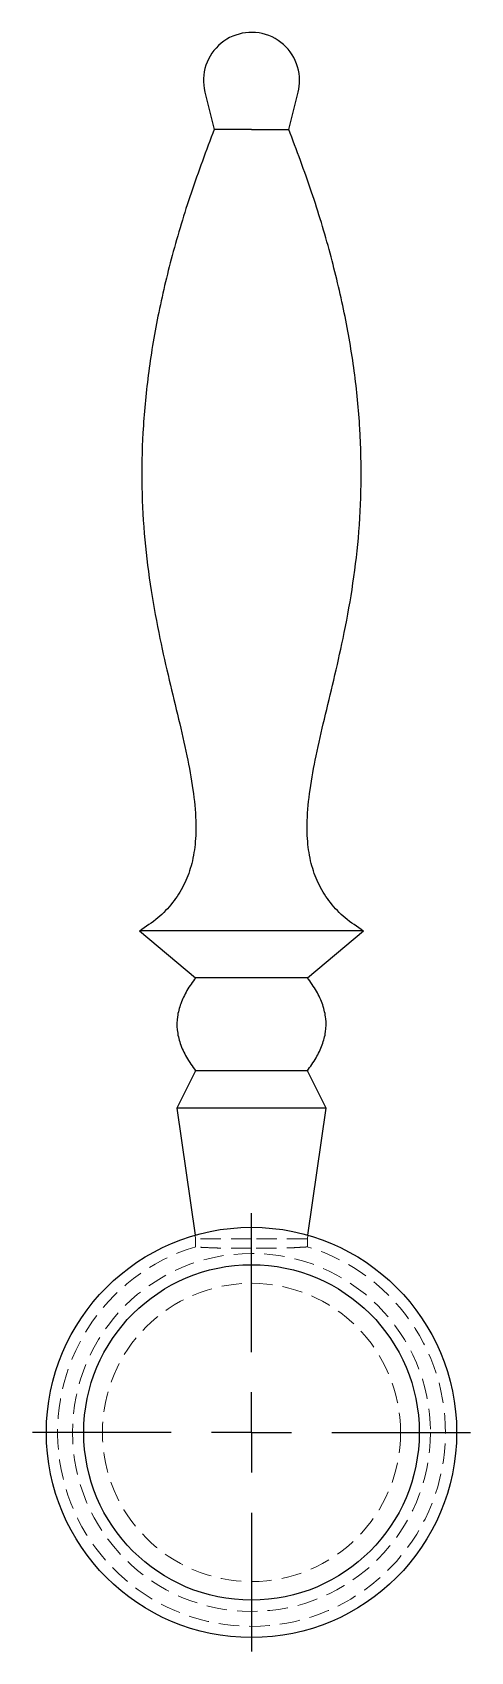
# Model space of a CAD drawing. Header units: millimetres. Extents: x 64 to 237, y 6 to 171.
# Drawn here: x 209.4 to 236.6, y 6.1 to 107 of the extents above.
import ezdxf

# ---------------------------------------------------------------- set-up
doc = ezdxf.new("R2010")
doc.units = ezdxf.units.MM
doc.linetypes.add('HIDDEN', pattern=[1.905, 1.27, -0.635])
doc.layers.add('10', color=7, linetype='Continuous')

# ---------------------------------------------------------------- blocks, each defined once
blk = doc.blocks.new('SW_CENTERMARKSYMBOL_1')
at = {"layer": '10', "color": 0}
for p, q in [((0, 5), (0, 13.65)), ((0, 0), (0, 2.5)), ((-5, 0), (-13.65, 0)), ((0, 0), (-2.5, 0)), ((0, 0), (0, -2.5)), ((0, 0), (2.5, 0)), ((5, 0), (13.65, 0)), ((0, -5), (0, -13.65))]:
    blk.add_line(p, q, dxfattribs=at)

msp = doc.modelspace()

# ---------------------------------------------------------------- linework, layer by layer
at = {"color": 7, "linetype": 'Continuous', "lineweight": 25}
for p, q in [((220.1, 103.28), (220.68, 100.96)), ((225.32, 100.96), (225.9, 103.28)), ((223, 100.96), (220.68, 100.96)), ((223, 100.96), (225.32, 100.96)), ((216.03, 51.02), (219.52, 48.11)), ((223, 51.02), (216.03, 51.02)), ((229.97, 51.02), (223, 51.02)), ((226.48, 48.11), (229.97, 51.02)), ((223, 48.11), (219.52, 48.11)), ((226.48, 48.11), (223, 48.11)), ((219.52, 42.31), (218.35, 39.98)), ((223, 42.31), (219.52, 42.31)), ((226.48, 42.31), (223, 42.31)), ((227.65, 39.98), (226.48, 42.31)), ((218.35, 39.98), (219.49, 32.06)), ((223, 39.98), (218.35, 39.98)), ((227.65, 39.98), (223, 39.98)), ((226.51, 32.06), (227.65, 39.98))]:
    msp.add_line(p, q, dxfattribs=at)
at = {"color": 7, "linetype": 'HIDDEN', "lineweight": 18}
for p, q in [((219.49, 32.06), (219.52, 31.85)), ((223, 31.85), (219.52, 31.85)), ((219.52, 31.85), (219.52, 31.34)), ((226.48, 31.85), (223, 31.85)), ((226.48, 31.85), (226.51, 32.06)), ((226.48, 31.34), (226.48, 31.85))]:
    msp.add_line(p, q, dxfattribs=at)
at = {"color": 7, "linetype": 'Continuous', "lineweight": 25}
for radius in [12.78, 10.45]:
    msp.add_circle((223, 19.78), radius, dxfattribs=at)
at = {"color": 7, "linetype": 'HIDDEN', "lineweight": 18}
for radius in [11.15, 9.29]:
    msp.add_circle((223, 19.78), radius, dxfattribs=at)
at = {"color": 7, "linetype": 'Continuous', "lineweight": 25}
for start, end in [(0, 194.0362), (345.9638, 0)]:
    msp.add_arc((223, 104.01), 2.99, start, end, dxfattribs=at)
at = {"color": 7, "linetype": 'HIDDEN', "lineweight": 18}
msp.add_arc((223, 19.78), 12.08, 106.7177, 73.2845, dxfattribs=at)
at = {"color": 7, "linetype": 'Continuous', "lineweight": 25}
for points, knots in [([(220.68, 100.96), (220.18, 99.64), (219.21, 97.06), (218.04, 93.17), (217.14, 89.38), (216.53, 85.69), (216.2, 82.13), (216.13, 78.7), (216.31, 75.41), (216.71, 72.27), (217.25, 69.36), (217.86, 66.69), (218.45, 64.27), (218.98, 62), (219.37, 59.89), (219.56, 58.04), (219.52, 56.44), (219.28, 55.08), (218.81, 53.85), (218.1, 52.75), (217.18, 51.78), (216.42, 51.28), (216.03, 51.02)], [0, 0, 0, 0, 0.0811104, 0.1588669, 0.2334719, 0.3051381, 0.3740899, 0.4393799, 0.5024219, 0.5632657, 0.6217719, 0.6726083, 0.7207357, 0.765626, 0.8068173, 0.8440942, 0.8723357, 0.8984942, 0.9233475, 0.9478804, 0.9731229, 1, 1, 1, 1]), ([(229.97, 51.02), (229.58, 51.28), (228.82, 51.78), (227.9, 52.75), (227.19, 53.85), (226.72, 55.08), (226.48, 56.44), (226.44, 58.04), (226.63, 59.89), (227.02, 62), (227.55, 64.27), (228.14, 66.69), (228.75, 69.38), (229.3, 72.33), (229.7, 75.53), (229.87, 78.88), (229.79, 82.36), (229.44, 85.93), (228.81, 89.58), (227.92, 93.3), (226.77, 97.12), (225.81, 99.66), (225.32, 100.96)], [0, 0, 0, 0, 0.026877, 0.05212, 0.076652, 0.101506, 0.127664, 0.155906, 0.193183, 0.234374, 0.279264, 0.327392, 0.378228, 0.43782, 0.499832, 0.564121, 0.630748, 0.699887, 0.770447, 0.843854, 0.920308, 1, 1, 1, 1]), ([(219.52, 48.11), (219.33, 47.85), (218.97, 47.34), (218.58, 46.52), (218.35, 45.69), (218.34, 44.84), (218.54, 43.98), (218.94, 43.12), (219.32, 42.59), (219.52, 42.31)], [0, 0, 0, 0, 0.153602, 0.294921, 0.426885, 0.554807, 0.692199, 0.839418, 1, 1, 1, 1]), ([(226.48, 42.31), (226.67, 42.57), (227.03, 43.08), (227.42, 43.9), (227.65, 44.73), (227.66, 45.58), (227.46, 46.44), (227.06, 47.3), (226.68, 47.84), (226.48, 48.11)], [0, 0, 0, 0, 0.1536024, 0.2949207, 0.4268854, 0.5548068, 0.6921987, 0.8394181, 1, 1, 1, 1])]:
    msp.add_open_spline(points, degree=3, knots=knots, dxfattribs=at)
at = {"color": 7, "linetype": 'HIDDEN', "lineweight": 18}
for points, knots in [([(223, 31.25), (222.81, 31.25), (222.42, 31.25), (221.85, 31.25), (221.31, 31.26), (220.82, 31.27), (220.39, 31.29), (220.04, 31.3), (219.76, 31.32), (219.59, 31.33), (219.51, 31.34), (219.52, 31.34), (219.53, 31.34)], [0, 0, 0, 0, 0.105774, 0.214615, 0.320389, 0.42923, 0.535013, 0.643859, 0.749735, 0.858682, 0.964504, 1, 1, 1, 1]), ([(226.47, 31.34), (226.47, 31.34), (226.47, 31.34), (226.36, 31.33), (226.15, 31.32), (225.85, 31.3), (225.47, 31.28), (225.02, 31.27), (224.51, 31.26), (223.96, 31.25), (223.45, 31.25), (223.12, 31.25), (223, 31.25)], [0, 0, 0, 0, 0.073448, 0.178945, 0.28749, 0.393208, 0.50198, 0.607895, 0.716886, 0.822706, 0.931596, 1, 1, 1, 1])]:
    msp.add_open_spline(points, degree=3, knots=knots, dxfattribs=at)

# ---------------------------------------------------------------- block references
at = {"layer": '10'}
msp.add_blockref('SW_CENTERMARKSYMBOL_1', (223, 19.78), dxfattribs=at)

doc.saveas('drawing.dxf')
